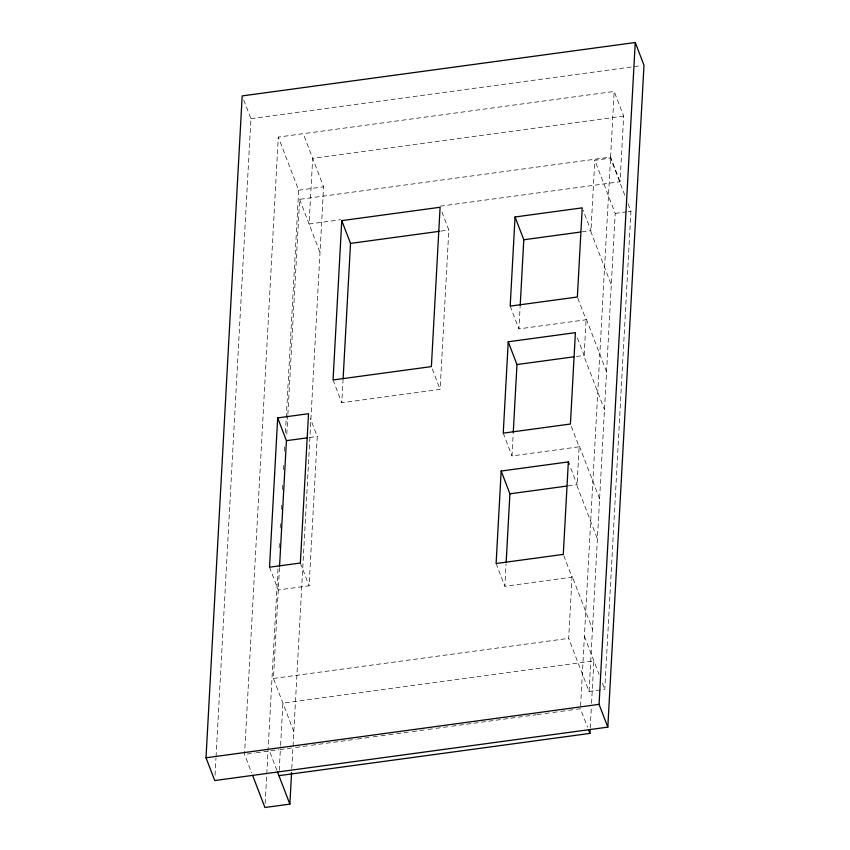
<?xml version="1.0" encoding="UTF-8"?>
<svg xmlns="http://www.w3.org/2000/svg" width="850" height="850" viewBox="0 0 850 850"><rect width="100%" height="100%" fill="white"/><g stroke="black" fill="none" stroke-linecap="round" stroke-linejoin="round"><path stroke-width="0.64" stroke-dasharray="4.25 3.19" d="M215.039 775.253L215.974 758.041M216.049 756.713L250.931 118.681L243.111 98.302M440.311 206.178L620.064 181.751L623.656 116.099L614.189 91.439L278.301 137.084L244.556 754.375L251.664 772.905M265.158 803.526L278.194 565.091M279.14 547.867L279.427 542.566M280.224 527.999L280.511 522.697M281.244 509.447L281.531 504.156M282.328 489.579L282.614 484.277M283.411 469.71L283.698 464.408M284.421 451.169L284.718 445.868M285.441 432.618L298.69 190.209L278.301 137.084M293.824 731.595L273.434 678.47L279.501 567.513M286.79 434.042L287.81 415.48M287.884 414.152L299.625 199.346L610.597 157.091L620.064 181.751M279.225 770.376L280.521 746.64M280.596 745.322L282.901 703.131L593.874 660.875L591.419 705.713M291.805 768.517L323.606 186.819L303.216 133.694M269.524 567.205L278.269 589.974L309.103 585.788L317.263 436.475L310.356 418.508M441.936 212.054L448.832 230.031L440.119 389.374L341.806 402.73L343.028 380.343M563.752 555.592L572.029 577.161L504.847 586.287L506.079 563.826M571.338 426.424L579.158 446.792L511.976 455.919L513.209 433.404M577.819 298.201L586.096 319.77L518.925 328.897L520.136 306.606M628.086 203.851L630.934 211.268L604.796 689.339L589.071 691.475L568.682 638.35L572.093 576.045L592.482 629.17M624.771 195.202L610.544 158.132L594.819 160.268L590.909 231.742L611.309 284.867M580.582 706.095L610.544 158.132M610.597 157.091L614.189 91.439M589.071 691.475L615.209 213.403L594.819 160.268M590.197 728.121L591.356 707.03M250.931 118.681L641.367 65.631M623.656 116.099L312.683 158.355L309.092 224.007L340.584 219.725M298.69 190.209L323.606 186.819M440.969 231.104L448.832 230.031M615.209 213.403L627.003 211.799M628.309 211.618L630.934 211.268M581.931 231.859L590.973 230.626L583.153 210.258M576.396 356.479L584.152 355.428L576.789 336.249M309.549 437.527L317.263 436.475M568.044 485.902L577.086 484.681L569.723 465.502M273.434 678.47L568.682 638.35M247.169 754.014L255.042 752.951M256.349 752.771L269.471 750.986L277.036 770.716M270.778 750.805L278.651 749.742M279.958 749.562L294.397 747.596M295.704 747.426L310.144 745.461M311.451 745.28L356.065 739.224M357.382 739.043L371.811 737.077M373.129 736.907L379.684 736.015M381.002 735.834L387.558 734.942M388.875 734.761L395.431 733.869M396.748 733.699L411.177 731.733M412.484 731.553L426.923 729.597M428.23 729.417L434.796 728.524M436.103 728.344L450.543 726.389M451.849 726.208L535.829 714.797M537.136 714.616L543.702 713.724M545.009 713.543L551.576 712.651M552.883 712.481L559.449 711.588M560.756 711.407L567.322 710.515M568.629 710.334L575.195 709.442M576.502 709.272L580.444 708.73L587.541 727.228M606.549 371.779L586.16 318.654L584.088 356.533L604.477 409.658M599.611 498.801L579.211 445.676L577.023 485.786L597.412 538.911M510.181 306.127L518.925 328.897M584.407 636.214L599.101 674.486M602.427 683.145L604.796 689.339M503.243 433.149L511.976 455.919M432.299 368.996L440.119 389.374M496.113 563.518L504.847 586.287M299.625 199.346L320.014 252.471M333.062 379.961L341.806 402.73M300.358 563.019L309.103 585.788"/><path stroke-width="1.27" d="M206.008 757.775L242.186 95.912L635.247 42.5L643.992 65.269L607.814 727.133L214.752 780.544L206.008 757.775L599.069 704.363L607.814 727.133M277.695 417.902L269.524 567.205L300.358 563.019L308.518 413.716L277.695 417.902L286.429 440.672L279.565 566.196M252.609 775.381L264.945 807.5L289.861 804.111L291.592 772.469M341.774 220.628L333.062 379.961L431.386 366.605L440.098 207.262L341.774 220.628L350.519 243.398L343.103 379.026M501.171 471.038L496.113 563.518L563.284 554.391L568.342 461.911L501.171 471.038L509.904 493.808L506.154 562.509M508.236 341.785L503.243 433.149L570.414 424.022L575.407 332.658L508.236 341.785L516.97 364.554L513.283 432.087M515.058 216.984L510.181 306.127L577.362 297.001L582.229 207.857L515.058 216.984L523.791 239.753L520.211 305.299M278.938 775.657L589.911 733.401L590.123 729.438M599.069 704.363L635.247 42.5M350.519 243.398L439.652 231.285M523.791 239.753L580.635 232.029M516.97 364.554L573.814 356.83M286.429 440.672L306.988 437.877M509.904 493.808L566.748 486.083M568.342 461.911L569.266 464.302M588.487 729.704L589.911 733.401M277.514 771.959L289.861 804.111"/></g></svg>
